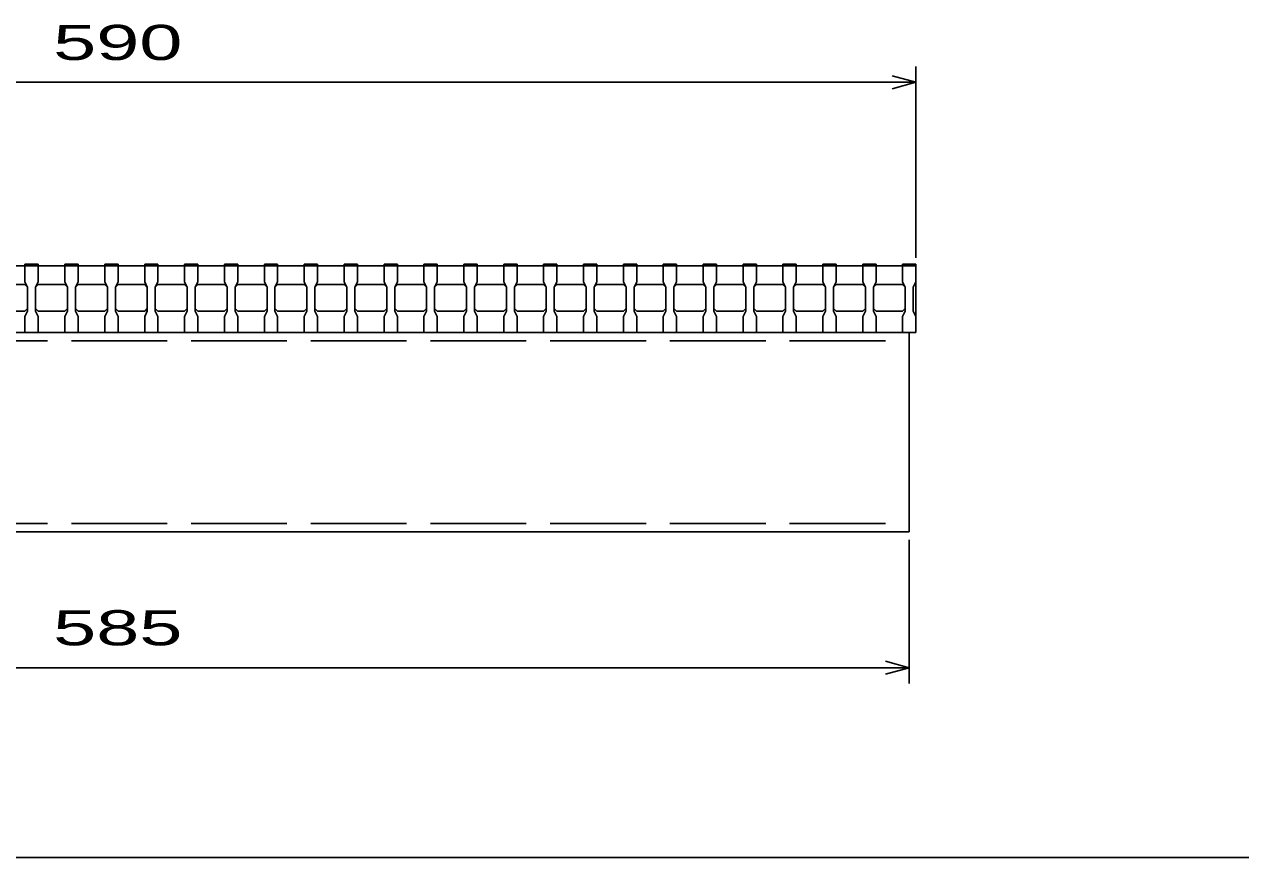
# Model space of a CAD drawing. Units: millimetres, scale not verified. Extents: x -1092 to 1039, y -770 to 632.
# Drawn here: x -593.2 to -135.9, y -687.9 to -374.7 of the extents above; entities that cross this region are included whole.
import ezdxf
from ezdxf.enums import TextEntityAlignment as Align

# ---------------------------------------------------------------- set-up
doc = ezdxf.new("R2010")
doc.units = ezdxf.units.MM
doc.header["$LTSCALE"] = 6
doc.linetypes.add('DASHED', pattern=[7.5, 6, -1.5])
for name, color, linetype, lineweight in [('0_2', 150, 'Continuous', 25), ('16', 3, 'Continuous', 25), ('22', 4, 'Continuous', 25)]:
    doc.layers.add(name, color=color, linetype=linetype, lineweight=lineweight)
doc.styles.add('ベクトル', font='')
doc.styles.get('ベクトル').set_extended_font_data('ベクトル')

msp = doc.modelspace()

# ---------------------------------------------------------------- linework, layer by layer
at = {"layer": '0_2'}
msp.add_line((1038.6, -687.9), (-1037.4, -687.9), dxfattribs=at)
at = {"layer": '16'}
for p, q in [((-848, -465.5), (-258, -465.5)), ((-593, -465.5), (-593, -464.8)), ((-593, -464.8), (-588, -464.8)), ((-593, -465.5), (-593, -471.5)), ((-588, -465.5), (-593, -465.5)), ((-588, -464.8), (-588, -465.5)), ((-588, -471.5), (-588, -465.5)), ((-578, -465.5), (-578, -464.8)), ((-578, -464.8), (-573, -464.8)), ((-578, -465.5), (-578, -471.5)), ((-573, -465.5), (-578, -465.5)), ((-573, -464.8), (-573, -465.5)), ((-573, -471.5), (-573, -465.5)), ((-563, -465.5), (-563, -464.8)), ((-563, -464.8), (-558, -464.8)), ((-563, -465.5), (-563, -471.5)), ((-558, -465.5), (-563, -465.5)), ((-558, -464.8), (-558, -465.5)), ((-558, -471.5), (-558, -465.5)), ((-548, -465.5), (-548, -464.8)), ((-548, -464.8), (-543, -464.8)), ((-548, -465.5), (-548, -471.5)), ((-543, -465.5), (-548, -465.5)), ((-543, -464.8), (-543, -465.5)), ((-543, -471.5), (-543, -465.5)), ((-533, -465.5), (-533, -464.8)), ((-533, -464.8), (-528, -464.8)), ((-533, -465.5), (-533, -471.5)), ((-528, -465.5), (-533, -465.5)), ((-528, -464.8), (-528, -465.5)), ((-528, -471.5), (-528, -465.5)), ((-518, -465.5), (-518, -464.8)), ((-518, -464.8), (-513, -464.8)), ((-518, -465.5), (-518, -471.5)), ((-513, -465.5), (-518, -465.5)), ((-513, -464.8), (-513, -465.5)), ((-513, -471.5), (-513, -465.5)), ((-503, -465.5), (-503, -464.8)), ((-503, -464.8), (-498, -464.8)), ((-503, -465.5), (-503, -471.5)), ((-498, -465.5), (-503, -465.5)), ((-498, -464.8), (-498, -465.5)), ((-498, -471.5), (-498, -465.5)), ((-488, -465.5), (-488, -464.8)), ((-488, -464.8), (-483, -464.8)), ((-488, -465.5), (-488, -471.5)), ((-483, -465.5), (-488, -465.5)), ((-483, -464.8), (-483, -465.5)), ((-483, -471.5), (-483, -465.5)), ((-473, -465.5), (-473, -464.8)), ((-473, -464.8), (-468, -464.8)), ((-473, -465.5), (-473, -471.5)), ((-468, -465.5), (-473, -465.5)), ((-468, -464.8), (-468, -465.5)), ((-468, -471.5), (-468, -465.5)), ((-458, -465.5), (-458, -464.8)), ((-458, -464.8), (-453, -464.8)), ((-458, -465.5), (-458, -471.5)), ((-453, -465.5), (-458, -465.5)), ((-453, -464.8), (-453, -465.5)), ((-453, -471.5), (-453, -465.5)), ((-443, -465.5), (-443, -464.8)), ((-443, -464.8), (-438, -464.8)), ((-443, -465.5), (-443, -471.5)), ((-438, -465.5), (-443, -465.5)), ((-438, -464.8), (-438, -465.5)), ((-438, -471.5), (-438, -465.5)), ((-428, -465.5), (-428, -464.8)), ((-428, -464.8), (-423, -464.8)), ((-428, -465.5), (-428, -471.5)), ((-423, -465.5), (-428, -465.5)), ((-423, -464.8), (-423, -465.5)), ((-423, -471.5), (-423, -465.5)), ((-413, -465.5), (-413, -464.8)), ((-413, -464.8), (-408, -464.8)), ((-413, -465.5), (-413, -471.5)), ((-408, -465.5), (-413, -465.5)), ((-408, -464.8), (-408, -465.5)), ((-408, -471.5), (-408, -465.5)), ((-398, -465.5), (-398, -464.8)), ((-398, -464.8), (-393, -464.8)), ((-398, -465.5), (-398, -471.5)), ((-393, -465.5), (-398, -465.5)), ((-393, -464.8), (-393, -465.5)), ((-393, -471.5), (-393, -465.5)), ((-383, -465.5), (-383, -464.8)), ((-383, -464.8), (-378, -464.8)), ((-383, -465.5), (-383, -471.5)), ((-378, -465.5), (-383, -465.5)), ((-378, -464.8), (-378, -465.5)), ((-378, -471.5), (-378, -465.5)), ((-368, -465.5), (-368, -464.8)), ((-368, -464.8), (-363, -464.8)), ((-368, -465.5), (-368, -471.5)), ((-363, -465.5), (-368, -465.5)), ((-363, -464.8), (-363, -465.5)), ((-363, -471.5), (-363, -465.5)), ((-353, -465.5), (-353, -464.8)), ((-353, -464.8), (-348, -464.8)), ((-353, -465.5), (-353, -471.5)), ((-348, -465.5), (-353, -465.5)), ((-348, -464.8), (-348, -465.5)), ((-348, -471.5), (-348, -465.5)), ((-338, -465.5), (-338, -464.8)), ((-338, -464.8), (-333, -464.8)), ((-338, -465.5), (-338, -471.5)), ((-333, -465.5), (-338, -465.5)), ((-333, -464.8), (-333, -465.5)), ((-333, -471.5), (-333, -465.5)), ((-323, -465.5), (-323, -464.8)), ((-323, -464.8), (-318, -464.8)), ((-323, -465.5), (-323, -471.5)), ((-318, -465.5), (-323, -465.5)), ((-318, -464.8), (-318, -465.5)), ((-318, -471.5), (-318, -465.5)), ((-308, -465.5), (-308, -464.8)), ((-308, -464.8), (-303, -464.8)), ((-308, -465.5), (-308, -471.5)), ((-303, -465.5), (-308, -465.5)), ((-303, -464.8), (-303, -465.5)), ((-303, -471.5), (-303, -465.5)), ((-293, -465.5), (-293, -464.8)), ((-293, -464.8), (-288, -464.8)), ((-293, -465.5), (-293, -471.5)), ((-288, -465.5), (-293, -465.5)), ((-288, -464.8), (-288, -465.5)), ((-288, -471.5), (-288, -465.5)), ((-278, -465.5), (-278, -464.8)), ((-278, -464.8), (-273, -464.8)), ((-278, -465.5), (-278, -471.5)), ((-273, -465.5), (-278, -465.5)), ((-273, -464.8), (-273, -465.5)), ((-273, -471.5), (-273, -465.5)), ((-263, -465.5), (-263, -464.8)), ((-263, -464.8), (-258, -464.8)), ((-263, -465.5), (-263, -471.5)), ((-258, -465.5), (-263, -465.5)), ((-258, -464.8), (-258, -465.5)), ((-258, -471.5), (-258, -465.5)), ((-258, -490.5), (-258, -465.5)), ((-603, -472.5), (-593, -472.5)), ((-593, -471.5), (-592, -473.5)), ((-593, -472.5), (-592, -473.5)), ((-592, -473.5), (-592, -482.5)), ((-589, -473.5), (-588, -471.5)), ((-589, -473.5), (-588, -472.5)), ((-589, -482.5), (-589, -473.5)), ((-588, -472.5), (-578, -472.5)), ((-578, -471.5), (-577, -473.5)), ((-578, -472.5), (-577, -473.5)), ((-577, -473.5), (-577, -482.5)), ((-574, -473.5), (-573, -471.5)), ((-574, -473.5), (-573, -472.5)), ((-574, -482.5), (-574, -473.5)), ((-573, -472.5), (-563, -472.5)), ((-563, -471.5), (-562, -473.5)), ((-563, -472.5), (-562, -473.5)), ((-562, -473.5), (-562, -482.5)), ((-559, -473.5), (-558, -471.5)), ((-559, -473.5), (-558, -472.5)), ((-559, -482.5), (-559, -473.5)), ((-558, -472.5), (-548, -472.5)), ((-548, -471.5), (-547, -473.5)), ((-548, -472.5), (-547, -473.5)), ((-547, -473.5), (-547, -482.5)), ((-544, -473.5), (-543, -471.5)), ((-544, -473.5), (-543, -472.5)), ((-544, -482.5), (-544, -473.5)), ((-543, -472.5), (-533, -472.5)), ((-533, -471.5), (-532, -473.5)), ((-533, -472.5), (-532, -473.5)), ((-532, -473.5), (-532, -482.5)), ((-529, -473.5), (-528, -471.5)), ((-529, -473.5), (-528, -472.5)), ((-529, -482.5), (-529, -473.5)), ((-528, -472.5), (-518, -472.5)), ((-518, -471.5), (-517, -473.5)), ((-518, -472.5), (-517, -473.5)), ((-517, -473.5), (-517, -482.5)), ((-514, -473.5), (-513, -471.5)), ((-514, -473.5), (-513, -472.5)), ((-514, -482.5), (-514, -473.5)), ((-513, -472.5), (-503, -472.5)), ((-503, -471.5), (-502, -473.5)), ((-503, -472.5), (-502, -473.5)), ((-502, -473.5), (-502, -482.5)), ((-499, -473.5), (-498, -471.5)), ((-499, -473.5), (-498, -472.5)), ((-499, -482.5), (-499, -473.5)), ((-498, -472.5), (-488, -472.5)), ((-488, -471.5), (-487, -473.5)), ((-488, -472.5), (-487, -473.5)), ((-487, -473.5), (-487, -482.5)), ((-484, -473.5), (-483, -471.5)), ((-484, -473.5), (-483, -472.5)), ((-484, -482.5), (-484, -473.5)), ((-483, -472.5), (-473, -472.5)), ((-473, -471.5), (-472, -473.5)), ((-473, -472.5), (-472, -473.5)), ((-472, -473.5), (-472, -482.5)), ((-469, -473.5), (-468, -471.5)), ((-469, -473.5), (-468, -472.5)), ((-469, -482.5), (-469, -473.5)), ((-468, -472.5), (-458, -472.5)), ((-458, -471.5), (-457, -473.5)), ((-458, -472.5), (-457, -473.5)), ((-457, -473.5), (-457, -482.5)), ((-454, -473.5), (-453, -471.5)), ((-454, -473.5), (-453, -472.5)), ((-454, -482.5), (-454, -473.5)), ((-453, -472.5), (-443, -472.5)), ((-443, -471.5), (-442, -473.5)), ((-443, -472.5), (-442, -473.5)), ((-442, -473.5), (-442, -482.5)), ((-439, -473.5), (-438, -471.5)), ((-439, -473.5), (-438, -472.5)), ((-439, -482.5), (-439, -473.5)), ((-438, -472.5), (-428, -472.5)), ((-428, -471.5), (-427, -473.5)), ((-428, -472.5), (-427, -473.5)), ((-427, -473.5), (-427, -482.5)), ((-424, -473.5), (-423, -471.5)), ((-424, -473.5), (-423, -472.5)), ((-424, -482.5), (-424, -473.5)), ((-423, -472.5), (-413, -472.5)), ((-413, -471.5), (-412, -473.5)), ((-413, -472.5), (-412, -473.5)), ((-412, -473.5), (-412, -482.5)), ((-409, -473.5), (-408, -471.5)), ((-409, -473.5), (-408, -472.5)), ((-409, -482.5), (-409, -473.5)), ((-408, -472.5), (-398, -472.5)), ((-398, -471.5), (-397, -473.5)), ((-398, -472.5), (-397, -473.5)), ((-397, -473.5), (-397, -482.5)), ((-394, -473.5), (-393, -471.5)), ((-394, -473.5), (-393, -472.5)), ((-394, -482.5), (-394, -473.5)), ((-393, -472.5), (-383, -472.5)), ((-383, -471.5), (-382, -473.5)), ((-383, -472.5), (-382, -473.5)), ((-382, -473.5), (-382, -482.5)), ((-379, -473.5), (-378, -471.5)), ((-379, -473.5), (-378, -472.5)), ((-379, -482.5), (-379, -473.5)), ((-378, -472.5), (-368, -472.5)), ((-368, -471.5), (-367, -473.5)), ((-368, -472.5), (-367, -473.5)), ((-367, -473.5), (-367, -482.5)), ((-364, -473.5), (-363, -471.5)), ((-364, -473.5), (-363, -472.5)), ((-364, -482.5), (-364, -473.5)), ((-363, -472.5), (-353, -472.5)), ((-353, -471.5), (-352, -473.5)), ((-353, -472.5), (-352, -473.5)), ((-352, -473.5), (-352, -482.5)), ((-349, -473.5), (-348, -471.5)), ((-349, -473.5), (-348, -472.5)), ((-349, -482.5), (-349, -473.5)), ((-348, -472.5), (-338, -472.5)), ((-338, -471.5), (-337, -473.5)), ((-338, -472.5), (-337, -473.5)), ((-337, -473.5), (-337, -482.5)), ((-334, -473.5), (-333, -471.5)), ((-334, -473.5), (-333, -472.5)), ((-334, -482.5), (-334, -473.5)), ((-333, -472.5), (-323, -472.5)), ((-323, -471.5), (-322, -473.5)), ((-323, -472.5), (-322, -473.5)), ((-322, -473.5), (-322, -482.5)), ((-319, -473.5), (-318, -471.5)), ((-319, -473.5), (-318, -472.5)), ((-319, -482.5), (-319, -473.5)), ((-318, -472.5), (-308, -472.5)), ((-308, -471.5), (-307, -473.5)), ((-308, -472.5), (-307, -473.5)), ((-307, -473.5), (-307, -482.5)), ((-304, -473.5), (-303, -471.5)), ((-304, -473.5), (-303, -472.5)), ((-304, -482.5), (-304, -473.5)), ((-303, -472.5), (-293, -472.5)), ((-293, -471.5), (-292, -473.5)), ((-293, -472.5), (-292, -473.5)), ((-292, -473.5), (-292, -482.5)), ((-289, -473.5), (-288, -471.5)), ((-289, -473.5), (-288, -472.5)), ((-289, -482.5), (-289, -473.5)), ((-288, -472.5), (-278, -472.5)), ((-278, -471.5), (-277, -473.5)), ((-278, -472.5), (-277, -473.5)), ((-277, -473.5), (-277, -482.5)), ((-274, -473.5), (-273, -471.5)), ((-274, -473.5), (-273, -472.5)), ((-274, -482.5), (-274, -473.5)), ((-273, -472.5), (-263, -472.5)), ((-263, -471.5), (-262, -473.5)), ((-263, -472.5), (-262, -473.5)), ((-262, -473.5), (-262, -482.5)), ((-259, -473.5), (-258, -471.5)), ((-259, -482.5), (-259, -473.5)), ((-593, -482.5), (-603, -482.5)), ((-592, -481.5), (-593, -482.5)), ((-592, -482.5), (-593, -484.5)), ((-593, -484.5), (-593, -490.5)), ((-588, -482.5), (-589, -481.5)), ((-588, -484.5), (-589, -482.5)), ((-578, -482.5), (-588, -482.5)), ((-588, -490.5), (-588, -484.5)), ((-577, -481.5), (-578, -482.5)), ((-577, -482.5), (-578, -484.5)), ((-578, -484.5), (-578, -490.5)), ((-573, -482.5), (-574, -481.5)), ((-573, -484.5), (-574, -482.5)), ((-563, -482.5), (-573, -482.5)), ((-573, -490.5), (-573, -484.5)), ((-562, -481.5), (-563, -482.5)), ((-562, -482.5), (-563, -484.5)), ((-563, -484.5), (-563, -490.5)), ((-558, -482.5), (-559, -481.5)), ((-558, -484.5), (-559, -482.5)), ((-548, -482.5), (-558, -482.5)), ((-558, -490.5), (-558, -484.5)), ((-547, -481.5), (-548, -482.5)), ((-547, -482.5), (-548, -484.5)), ((-548, -484.5), (-548, -490.5)), ((-543, -482.5), (-544, -481.5)), ((-543, -484.5), (-544, -482.5)), ((-533, -482.5), (-543, -482.5)), ((-543, -490.5), (-543, -484.5)), ((-532, -481.5), (-533, -482.5)), ((-532, -482.5), (-533, -484.5)), ((-533, -484.5), (-533, -490.5)), ((-528, -482.5), (-529, -481.5)), ((-528, -484.5), (-529, -482.5)), ((-518, -482.5), (-528, -482.5)), ((-528, -490.5), (-528, -484.5)), ((-517, -481.5), (-518, -482.5)), ((-517, -482.5), (-518, -484.5)), ((-518, -484.5), (-518, -490.5)), ((-513, -482.5), (-514, -481.5)), ((-513, -484.5), (-514, -482.5)), ((-503, -482.5), (-513, -482.5)), ((-513, -490.5), (-513, -484.5)), ((-502, -481.5), (-503, -482.5)), ((-502, -482.5), (-503, -484.5)), ((-503, -484.5), (-503, -490.5)), ((-498, -482.5), (-499, -481.5)), ((-498, -484.5), (-499, -482.5)), ((-488, -482.5), (-498, -482.5)), ((-498, -490.5), (-498, -484.5)), ((-487, -481.5), (-488, -482.5)), ((-487, -482.5), (-488, -484.5)), ((-488, -484.5), (-488, -490.5)), ((-483, -482.5), (-484, -481.5)), ((-483, -484.5), (-484, -482.5)), ((-473, -482.5), (-483, -482.5)), ((-483, -490.5), (-483, -484.5)), ((-472, -481.5), (-473, -482.5)), ((-472, -482.5), (-473, -484.5)), ((-473, -484.5), (-473, -490.5)), ((-468, -482.5), (-469, -481.5)), ((-468, -484.5), (-469, -482.5)), ((-458, -482.5), (-468, -482.5)), ((-468, -490.5), (-468, -484.5)), ((-457, -481.5), (-458, -482.5)), ((-457, -482.5), (-458, -484.5)), ((-458, -484.5), (-458, -490.5)), ((-453, -482.5), (-454, -481.5)), ((-453, -484.5), (-454, -482.5)), ((-443, -482.5), (-453, -482.5)), ((-453, -490.5), (-453, -484.5)), ((-442, -481.5), (-443, -482.5)), ((-442, -482.5), (-443, -484.5)), ((-443, -484.5), (-443, -490.5)), ((-438, -482.5), (-439, -481.5)), ((-438, -484.5), (-439, -482.5)), ((-428, -482.5), (-438, -482.5)), ((-438, -490.5), (-438, -484.5)), ((-427, -481.5), (-428, -482.5)), ((-427, -482.5), (-428, -484.5)), ((-428, -484.5), (-428, -490.5)), ((-423, -482.5), (-424, -481.5)), ((-423, -484.5), (-424, -482.5)), ((-413, -482.5), (-423, -482.5)), ((-423, -490.5), (-423, -484.5)), ((-412, -481.5), (-413, -482.5)), ((-412, -482.5), (-413, -484.5)), ((-413, -484.5), (-413, -490.5)), ((-408, -482.5), (-409, -481.5)), ((-408, -484.5), (-409, -482.5)), ((-398, -482.5), (-408, -482.5)), ((-408, -490.5), (-408, -484.5)), ((-397, -481.5), (-398, -482.5)), ((-397, -482.5), (-398, -484.5)), ((-398, -484.5), (-398, -490.5)), ((-393, -482.5), (-394, -481.5)), ((-393, -484.5), (-394, -482.5)), ((-383, -482.5), (-393, -482.5)), ((-393, -490.5), (-393, -484.5)), ((-382, -481.5), (-383, -482.5)), ((-382, -482.5), (-383, -484.5)), ((-383, -484.5), (-383, -490.5)), ((-378, -482.5), (-379, -481.5)), ((-378, -484.5), (-379, -482.5)), ((-368, -482.5), (-378, -482.5)), ((-378, -490.5), (-378, -484.5)), ((-367, -481.5), (-368, -482.5)), ((-367, -482.5), (-368, -484.5)), ((-368, -484.5), (-368, -490.5)), ((-363, -482.5), (-364, -481.5)), ((-363, -484.5), (-364, -482.5)), ((-353, -482.5), (-363, -482.5)), ((-363, -490.5), (-363, -484.5)), ((-352, -481.5), (-353, -482.5)), ((-352, -482.5), (-353, -484.5)), ((-353, -484.5), (-353, -490.5)), ((-348, -482.5), (-349, -481.5)), ((-348, -484.5), (-349, -482.5)), ((-338, -482.5), (-348, -482.5)), ((-348, -490.5), (-348, -484.5)), ((-337, -481.5), (-338, -482.5)), ((-337, -482.5), (-338, -484.5)), ((-338, -484.5), (-338, -490.5)), ((-333, -482.5), (-334, -481.5)), ((-333, -484.5), (-334, -482.5)), ((-323, -482.5), (-333, -482.5)), ((-333, -490.5), (-333, -484.5)), ((-322, -481.5), (-323, -482.5)), ((-322, -482.5), (-323, -484.5)), ((-323, -484.5), (-323, -490.5)), ((-318, -482.5), (-319, -481.5)), ((-318, -484.5), (-319, -482.5)), ((-308, -482.5), (-318, -482.5)), ((-318, -490.5), (-318, -484.5)), ((-307, -481.5), (-308, -482.5)), ((-307, -482.5), (-308, -484.5)), ((-308, -484.5), (-308, -490.5)), ((-303, -482.5), (-304, -481.5)), ((-303, -484.5), (-304, -482.5)), ((-293, -482.5), (-303, -482.5)), ((-303, -490.5), (-303, -484.5)), ((-292, -481.5), (-293, -482.5)), ((-292, -482.5), (-293, -484.5)), ((-293, -484.5), (-293, -490.5)), ((-288, -482.5), (-289, -481.5)), ((-288, -484.5), (-289, -482.5)), ((-278, -482.5), (-288, -482.5)), ((-288, -490.5), (-288, -484.5)), ((-277, -481.5), (-278, -482.5)), ((-277, -482.5), (-278, -484.5)), ((-278, -484.5), (-278, -490.5)), ((-273, -482.5), (-274, -481.5)), ((-273, -484.5), (-274, -482.5)), ((-263, -482.5), (-273, -482.5)), ((-273, -490.5), (-273, -484.5)), ((-262, -481.5), (-263, -482.5)), ((-262, -482.5), (-263, -484.5)), ((-263, -484.5), (-263, -490.5)), ((-258, -484.5), (-259, -482.5)), ((-258, -490.5), (-258, -484.5)), ((-848, -490.5), (-258, -490.5)), ((-845.5, -490.5), (-260.5, -490.5)), ((-593, -490.5), (-588, -490.5)), ((-578, -490.5), (-573, -490.5)), ((-563, -490.5), (-558, -490.5)), ((-548, -490.5), (-543, -490.5)), ((-533, -490.5), (-528, -490.5)), ((-518, -490.5), (-513, -490.5)), ((-503, -490.5), (-498, -490.5)), ((-488, -490.5), (-483, -490.5)), ((-473, -490.5), (-468, -490.5)), ((-458, -490.5), (-453, -490.5)), ((-443, -490.5), (-438, -490.5)), ((-428, -490.5), (-423, -490.5)), ((-413, -490.5), (-408, -490.5)), ((-398, -490.5), (-393, -490.5)), ((-383, -490.5), (-378, -490.5)), ((-368, -490.5), (-363, -490.5)), ((-353, -490.5), (-348, -490.5)), ((-338, -490.5), (-333, -490.5)), ((-323, -490.5), (-318, -490.5)), ((-308, -490.5), (-303, -490.5)), ((-293, -490.5), (-288, -490.5)), ((-278, -490.5), (-273, -490.5)), ((-263, -490.5), (-258, -490.5)), ((-260.5, -490.5), (-260.5, -565.5)), ((-260.5, -565.5), (-845.5, -565.5))]:
    msp.add_line(p, q, dxfattribs=at)
at = {"layer": '16', "linetype": 'DASHED'}
for p, q in [((-845.5, -493.7), (-260.5, -493.7)), ((-845.5, -562.3), (-260.5, -562.3))]:
    msp.add_line(p, q, dxfattribs=at)
at = {"layer": '22'}
for p, q in [((-258, -462.5), (-258, -390.5)), ((-848, -396.5), (-258, -396.5)), ((-258, -396.5), (-267, -394.1)), ((-267, -398.9), (-258, -396.5)), ((-260.5, -622.5), (-260.5, -568.5)), ((-845.5, -616.5), (-260.5, -616.5)), ((-260.5, -616.5), (-269.5, -614.1)), ((-269.5, -618.9), (-260.5, -616.5))]:
    msp.add_line(p, q, dxfattribs=at)

# ---------------------------------------------------------------- texts
at = {"layer": '22', "color": 2, "style": 'ベクトル', "width": 1.65}
for s, p in [(' 590 ', (-590.5, -381.5)), (' 585 ', (-590.5, -601.5))]:
    msp.add_text(s, height=13.2, dxfattribs=at).set_placement(p, align=Align.MIDDLE_LEFT)

doc.saveas('drawing.dxf')
